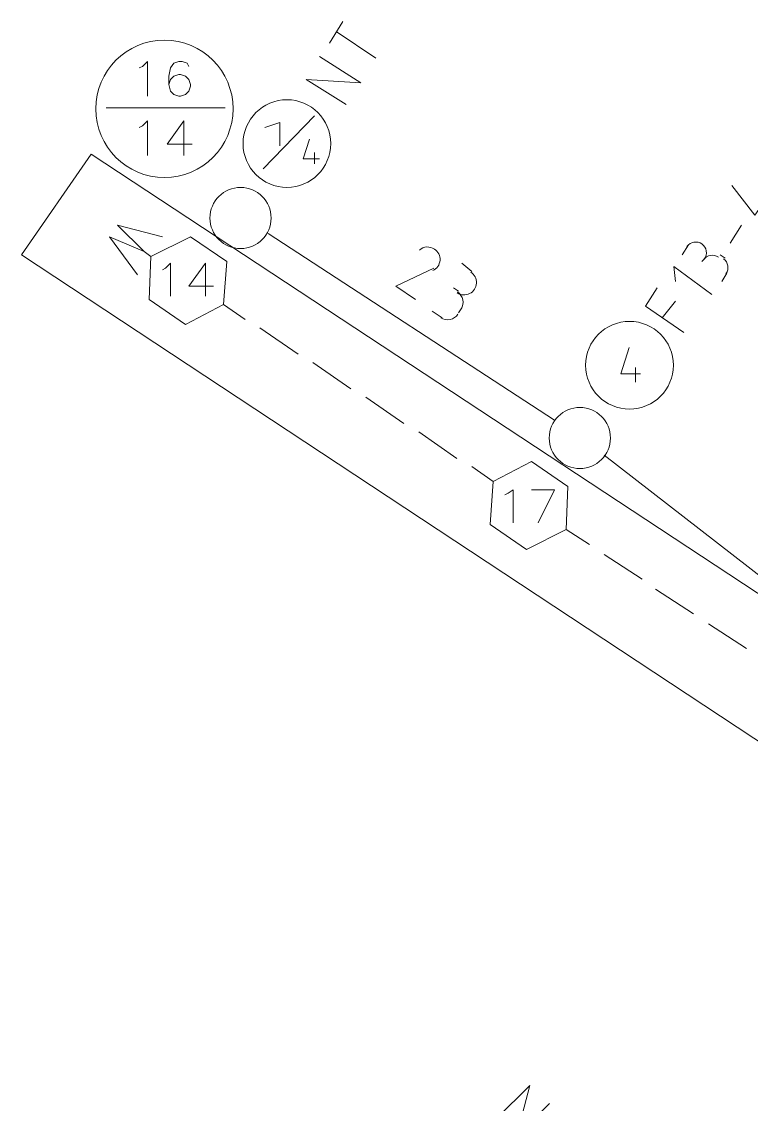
# Model space of a CAD drawing. Header units: millimetres. Extents: x 0.6 to 28.7, y 3.6 to 37.8.
# Drawn here: x 3.226 to 5.064, y 17.214 to 19.943 of the extents above; entities that cross this region are included whole.
import ezdxf

# ---------------------------------------------------------------- set-up
doc = ezdxf.new("R2010")
doc.units = ezdxf.units.MM
for name, color, linetype, true_color in [('PDF_Cable-565', 23, 'Continuous', 0xdd8a6e), ('PDF_STHC01', 8, 'Continuous', 0x808080), ('PDF_STLINE01', 8, 'Continuous', 0x808080), ('PDF_STPNUM01', 8, 'Continuous', 0x808080), ('PDF_STSYM01', 8, 'Continuous', 0x808080), ('PDF_STTEXT01', 8, 'Continuous', 0x808080)]:
    doc.layers.add(name, color=color, linetype=linetype, true_color=true_color)
for name, color, linetype in [('PDF_Passives-TapOffs', 7, 'Continuous'), ('PDF_RDFIN01', 4, 'Continuous'), ('PDF_Symbols-EndOfLine', 7, 'Continuous'), ('PDF_Symbols-Terminator', 7, 'Continuous')]:
    doc.layers.add(name, color=color, linetype=linetype)

msp = doc.modelspace()

# ---------------------------------------------------------------- linework, layer by layer
at = {"layer": 'PDF_Cable-565', "lineweight": 13}
for points in [[(3.7346, 19.2301), (3.7888, 19.1926)], [(3.8263, 19.1717), (3.9222, 19.105)], [(3.9597, 19.0841), (4.0556, 19.0174)], [(4.0932, 18.9966), (4.1891, 18.9299)], [(4.2266, 18.909), (4.3225, 18.8423)], [(4.36, 18.8214), (4.4142, 18.7839)], [(4.5977, 18.663), (4.6561, 18.6255)], [(4.6936, 18.6004), (4.7895, 18.5379)], [(4.8229, 18.5129), (4.9188, 18.4503)], [(4.9563, 18.4253), (5.0522, 18.3628)]]:
    msp.add_lwpolyline(points, dxfattribs=at)
at = {"layer": 'PDF_Passives-TapOffs', "lineweight": 9}
for points in [[(3.7346, 19.2301), (3.7429, 19.3385), (3.6512, 19.4011), (3.5511, 19.351), (3.5469, 19.2426), (3.6386, 19.1801)], [(4.5977, 18.663), (4.6019, 18.7714), (4.5101, 18.834), (4.4142, 18.7839), (4.4059, 18.6755), (4.4976, 18.613)]]:
    msp.add_lwpolyline(points, close=True, dxfattribs=at)
for points in [[(3.6512, 19.4011), (3.6512, 19.4011)], [(3.5511, 19.351), (3.5511, 19.351)], [(3.5803, 19.3177), (3.5886, 19.3218), (3.6011, 19.3343), (3.6011, 19.2509)], [(3.6887, 19.2509), (3.6887, 19.3343), (3.647, 19.276), (3.7095, 19.276)], [(3.7429, 19.3385), (3.7429, 19.3385)], [(3.5469, 19.2426), (3.5469, 19.2426)], [(3.6386, 19.1801), (3.6386, 19.1801)], [(4.5101, 18.834), (4.5101, 18.834)], [(4.4142, 18.7839), (4.4142, 18.7839)], [(4.4434, 18.7506), (4.4518, 18.7547), (4.4643, 18.7631), (4.4643, 18.6797)], [(4.5268, 18.6797), (4.5685, 18.7631), (4.5101, 18.7631)], [(4.6019, 18.7714), (4.6019, 18.7714)], [(4.4059, 18.6755), (4.4059, 18.6755)], [(4.4976, 18.613), (4.4976, 18.613)]]:
    msp.add_lwpolyline(points, dxfattribs=at)
at = {"layer": 'PDF_RDFIN01', "lineweight": 0}
msp.add_lwpolyline([(5.6026, 18.1584), (3.401, 19.6095), (3.2258, 19.3552), (5.4484, 17.8874)], dxfattribs=at)
at = {"layer": 'PDF_STHC01', "lineweight": 0}
for points in [[(3.8346, 19.572), (3.9639, 19.7055)], [(3.8763, 19.6304), (3.8763, 19.6888), (3.8388, 19.6763)], [(3.9514, 19.6471), (3.9347, 19.597), (3.9764, 19.597)], [(3.9639, 19.6137), (3.9639, 19.5845)], [(4.7562, 19.1217), (4.7353, 19.055), (4.7854, 19.055)], [(4.7728, 19.0716), (4.7728, 19.0341)]]:
    msp.add_lwpolyline(points, dxfattribs=at)
for centre in [(3.8941, 19.6358), (4.7573, 19.0771)]:
    msp.add_circle(centre, 0.1105, dxfattribs=at)
at = {"layer": 'PDF_STLINE01', "lineweight": 0}
for points in [[(4.5685, 18.9382), (3.8471, 19.4094)], [(5.9612, 17.8666), (4.6936, 18.8506)]]:
    msp.add_lwpolyline(points, dxfattribs=at)
at = {"layer": 'PDF_STPNUM01', "lineweight": 0}
for points in [[(4.0014, 19.8889), (4.0348, 19.9431)], [(4.1182, 19.8514), (4.0181, 19.9181)], [(4.0431, 19.7346), (3.943, 19.7972), (4.0807, 19.7888), (3.9764, 19.8556)], [(5.0147, 19.5303), (5.0731, 19.4553), (5.1106, 19.5095)], [(5.0105, 19.3844), (5.0397, 19.4302)], [(4.8896, 19.3552), (4.9063, 19.3802)], [(4.9855, 19.3552), (4.998, 19.3468)], [(4.9647, 19.2551), (4.8687, 19.326), (4.8729, 19.2885)], [(4.948, 19.3468), (4.9396, 19.3385)], [(5.0022, 19.3093), (4.9897, 19.2885)], [(4.8938, 19.1592), (4.7979, 19.2259), (4.8271, 19.2718)], [(4.8396, 19.1967), (4.8729, 19.2384)], [(4.4226, 17.1785), (4.506, 17.2619), (4.4726, 17.1327), (4.556, 17.2161)]]:
    msp.add_lwpolyline(points, dxfattribs=at)
for centre, start, end in [((4.9241, 19.3606), 324.6165, 144.6164), ((4.9658, 19.3273), 54.6165, 144.6164), ((4.9783, 19.3231), 324.6165, 54.6164)]:
    msp.add_arc(centre, 0.0271, start, end, dxfattribs=at)
at = {"layer": 'PDF_STSYM01', "lineweight": 0}
for centre in [(3.7773, 19.4482), (4.6322, 18.8936)]:
    msp.add_circle(centre, 0.0771, dxfattribs=at)
at = {"layer": 'PDF_STTEXT01', "lineweight": 0}
msp.add_lwpolyline([(4.2618, 19.3156, 0.59055), (4.2658, 19.37, 0.338563), (4.2279, 19.3674)], format="xyb", dxfattribs=at)
for points in [[(4.335, 19.3343), (4.36, 19.3135)], [(4.2641, 19.3218), (4.1682, 19.276), (4.2183, 19.2426)], [(4.3267, 19.2634), (4.3142, 19.2718)], [(4.285, 19.1967), (4.26, 19.2134)], [(4.335, 19.2218), (4.3267, 19.2092)]]:
    msp.add_lwpolyline(points, dxfattribs=at)
for centre, start, end in [((4.3403, 19.2856), 237.0616, 57.0617), ((4.3069, 19.2355), 327.0616, 57.0617), ((4.2986, 19.223), 237.0616, 327.0617)]:
    msp.add_arc(centre, 0.0313, start, end, dxfattribs=at)
at = {"layer": 'PDF_Symbols-EndOfLine', "lineweight": 9}
for points in [[(3.5219, 19.8264), (3.5302, 19.8305), (3.5427, 19.8431), (3.5427, 19.7555)], [(3.647, 19.8305), (3.6428, 19.8389), (3.6303, 19.8431), (3.622, 19.8431), (3.6095, 19.8389), (3.6011, 19.8264), (3.597, 19.8055), (3.597, 19.7847), (3.6011, 19.768), (3.6095, 19.7597), (3.622, 19.7555), (3.6261, 19.7555), (3.6386, 19.7597), (3.647, 19.768), (3.6512, 19.7805), (3.6512, 19.7847), (3.647, 19.7972), (3.6386, 19.8055), (3.6261, 19.8097), (3.622, 19.8097), (3.6095, 19.8055), (3.6011, 19.7972), (3.597, 19.7847)], [(3.5219, 19.6763), (3.5302, 19.6804), (3.5427, 19.6929), (3.5427, 19.6054)], [(3.6345, 19.6054), (3.6345, 19.6929), (3.5928, 19.6346), (3.6553, 19.6346)]]:
    msp.add_lwpolyline(points, dxfattribs=at)
at = {"layer": 'PDF_Symbols-EndOfLine', "color": 15, "lineweight": 0, "true_color": 0x954a4a}
msp.add_lwpolyline([(3.4385, 19.7263), (3.7387, 19.7263)], dxfattribs=at)
msp.add_circle((3.5855, 19.7234), 0.173, dxfattribs=at)
at = {"layer": 'PDF_Symbols-Terminator', "lineweight": 9}
for points in [[(3.5511, 19.351), (3.5344, 19.3635), (3.4677, 19.4302), (3.5803, 19.4011)], [(3.5344, 19.3635), (3.4468, 19.4011), (3.5177, 19.3051)]]:
    msp.add_lwpolyline(points, dxfattribs=at)

doc.saveas('drawing.dxf')
